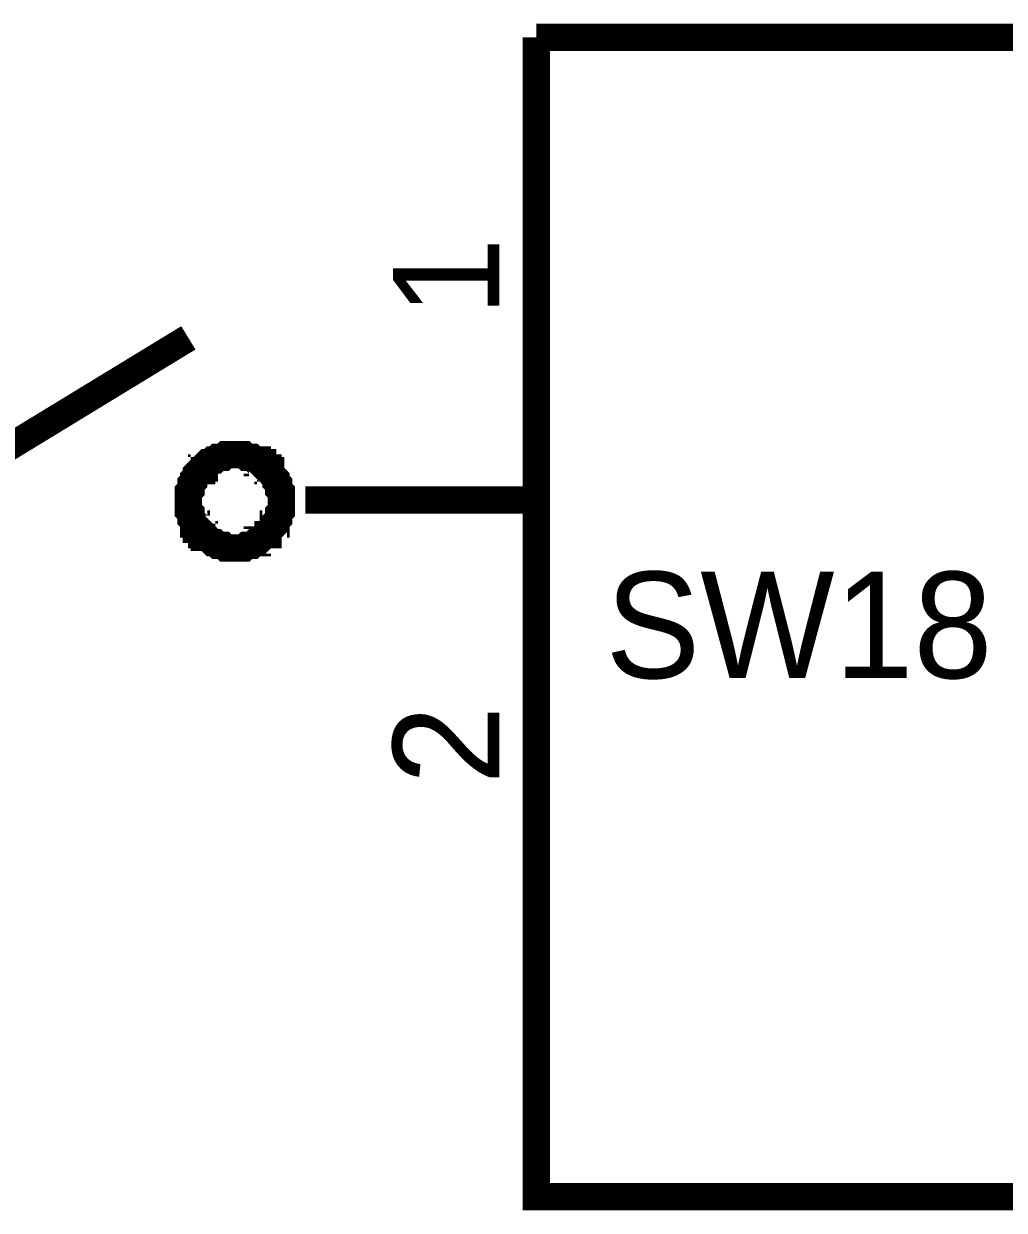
# Model space of a CAD drawing. Header units: inches. Extents: x 0 to 31.5, y 0 to 22.3.
# Drawn here: x 14.98 to 15.403, y 2.793 to 3.306 of the extents above; entities that cross this region are included whole.
import ezdxf

# ---------------------------------------------------------------- set-up
doc = ezdxf.new("R2010")
doc.units = ezdxf.units.IN
doc.header["$MEASUREMENT"] = 0
doc.layers.add('Sheet', color=255, linetype='Continuous')

msp = doc.modelspace()

# ---------------------------------------------------------------- linework, layer by layer
at = {"layer": 'Sheet'}
for points in [[(15.20112, 3.0999, 0.0118, 0.0118, 0), (15.20112, 3.29975, 0.0118, 0.0118, 0)], [(15.20112, 2.89891, 0.0118, 0.0118, 0), (15.20112, 2.79899, 0.0118, 0.0118, 0), (15.50082, 2.79899, 0.0118, 0.0118, 0), (15.50082, 3.29975, 0.0118, 0.0118, 0)], [(15.20112, 3.29975, 0.0118, 0.0118, 0), (15.50082, 3.29975, 0.0118, 0.0118, 0), (15.80052, 3.29975, 0.0118, 0.0118, 0)], [(15.20112, 3.19982, 0.0118, 0.0118, 0), (15.20112, 3.0999, 0.0118, 0.0118, 0)], [(15.20112, 3.19982, 0.0118, 0.0118, 0), (15.20112, 3.13895, 0.0118, 0.0118, 0)], [(14.95079, 3.10909, 0.0118, 0.0118, 0), (15.05069, 3.16996, 0.0118, 0.0118, 0)], [(15.05069, 3.0999, 0.0118, 0.0118, 0), (15.05069, 3.10105, 0.0118, 0.0118, 0), (15.05069, 3.1022, 0.0118, 0.0118, 0), (15.05069, 3.1022, 0.0118, 0.0118, 0), (15.05069, 3.10335, 0.0118, 0.0118, 0), (15.05184, 3.1045, 0.0118, 0.0118, 0), (15.05184, 3.10564, 0.0118, 0.0118, 0), (15.05184, 3.10679, 0.0118, 0.0118, 0), (15.05184, 3.10679, 0.0118, 0.0118, 0), (15.05299, 3.10794, 0.0118, 0.0118, 0), (15.05299, 3.10909, 0.0118, 0.0118, 0), (15.05413, 3.11024, 0.0118, 0.0118, 0), (15.05413, 3.11024, 0.0118, 0.0118, 0), (15.05413, 3.11139, 0.0118, 0.0118, 0), (15.05528, 3.11254, 0.0118, 0.0118, 0), (15.05643, 3.11254, 0.0118, 0.0118, 0), (15.05643, 3.11368, 0.0118, 0.0118, 0), (15.05758, 3.11368, 0.0118, 0.0118, 0), (15.05758, 3.11483, 0.0118, 0.0118, 0), (15.05873, 3.11598, 0.0118, 0.0118, 0), (15.05988, 3.11598, 0.0118, 0.0118, 0), (15.05988, 3.11598, 0.0118, 0.0118, 0), (15.06102, 3.11713, 0.0118, 0.0118, 0), (15.06217, 3.11713, 0.0118, 0.0118, 0), (15.06332, 3.11828, 0.0118, 0.0118, 0), (15.06332, 3.11828, 0.0118, 0.0118, 0), (15.06447, 3.11828, 0.0118, 0.0118, 0), (15.06562, 3.11828, 0.0118, 0.0118, 0), (15.06677, 3.11943, 0.0118, 0.0118, 0), (15.06791, 3.11943, 0.0118, 0.0118, 0), (15.06791, 3.11943, 0.0118, 0.0118, 0), (15.06906, 3.11943, 0.0118, 0.0118, 0), (15.07021, 3.11943, 0.0118, 0.0118, 0)], [(15.07021, 3.11943, 0.0118, 0.0118, 0), (15.07021, 3.11943, 0.0118, 0.0118, 0)], [(15.07021, 3.11943, 0.0118, 0.0118, 0), (15.07136, 3.11943, 0.0118, 0.0118, 0), (15.07251, 3.11943, 0.0118, 0.0118, 0), (15.07365, 3.11943, 0.0118, 0.0118, 0), (15.0748, 3.11943, 0.0118, 0.0118, 0), (15.07595, 3.11828, 0.0118, 0.0118, 0), (15.07595, 3.11828, 0.0118, 0.0118, 0), (15.0771, 3.11828, 0.0118, 0.0118, 0), (15.07825, 3.11828, 0.0118, 0.0118, 0), (15.0794, 3.11713, 0.0118, 0.0118, 0), (15.08054, 3.11713, 0.0118, 0.0118, 0), (15.08054, 3.11598, 0.0118, 0.0118, 0), (15.08169, 3.11598, 0.0118, 0.0118, 0), (15.08284, 3.11598, 0.0118, 0.0118, 0), (15.08284, 3.11483, 0.0118, 0.0118, 0), (15.08399, 3.11368, 0.0118, 0.0118, 0), (15.08514, 3.11368, 0.0118, 0.0118, 0), (15.08514, 3.11254, 0.0118, 0.0118, 0), (15.08629, 3.11254, 0.0118, 0.0118, 0), (15.08629, 3.11139, 0.0118, 0.0118, 0), (15.08743, 3.11024, 0.0118, 0.0118, 0), (15.08743, 3.11024, 0.0118, 0.0118, 0), (15.08858, 3.10909, 0.0118, 0.0118, 0), (15.08858, 3.10794, 0.0118, 0.0118, 0), (15.08973, 3.10679, 0.0118, 0.0118, 0), (15.08973, 3.10679, 0.0118, 0.0118, 0), (15.08973, 3.10564, 0.0118, 0.0118, 0), (15.08973, 3.1045, 0.0118, 0.0118, 0), (15.09088, 3.10335, 0.0118, 0.0118, 0), (15.09088, 3.1022, 0.0118, 0.0118, 0), (15.09088, 3.1022, 0.0118, 0.0118, 0), (15.09088, 3.10105, 0.0118, 0.0118, 0), (15.09088, 3.0999, 0.0118, 0.0118, 0)], [(15.07021, 3.07923, 0.0118, 0.0118, 0), (15.06906, 3.07923, 0.0118, 0.0118, 0), (15.06791, 3.07923, 0.0118, 0.0118, 0), (15.06791, 3.07923, 0.0118, 0.0118, 0), (15.06677, 3.07923, 0.0118, 0.0118, 0), (15.06562, 3.08038, 0.0118, 0.0118, 0), (15.06447, 3.08038, 0.0118, 0.0118, 0), (15.06332, 3.08038, 0.0118, 0.0118, 0), (15.06332, 3.08038, 0.0118, 0.0118, 0), (15.06217, 3.08153, 0.0118, 0.0118, 0), (15.06102, 3.08153, 0.0118, 0.0118, 0), (15.05988, 3.08267, 0.0118, 0.0118, 0), (15.05988, 3.08267, 0.0118, 0.0118, 0), (15.05873, 3.08382, 0.0118, 0.0118, 0), (15.05758, 3.08382, 0.0118, 0.0118, 0), (15.05758, 3.08497, 0.0118, 0.0118, 0), (15.05643, 3.08497, 0.0118, 0.0118, 0), (15.05643, 3.08612, 0.0118, 0.0118, 0), (15.05528, 3.08727, 0.0118, 0.0118, 0), (15.05413, 3.08727, 0.0118, 0.0118, 0), (15.05413, 3.08842, 0.0118, 0.0118, 0), (15.05413, 3.08957, 0.0118, 0.0118, 0), (15.05299, 3.08957, 0.0118, 0.0118, 0), (15.05299, 3.09071, 0.0118, 0.0118, 0), (15.05184, 3.09186, 0.0118, 0.0118, 0), (15.05184, 3.09301, 0.0118, 0.0118, 0), (15.05184, 3.09416, 0.0118, 0.0118, 0), (15.05184, 3.09416, 0.0118, 0.0118, 0), (15.05069, 3.09531, 0.0118, 0.0118, 0), (15.05069, 3.09646, 0.0118, 0.0118, 0), (15.05069, 3.09761, 0.0118, 0.0118, 0), (15.05069, 3.09875, 0.0118, 0.0118, 0), (15.05069, 3.0999, 0.0118, 0.0118, 0)], [(15.05069, 3.0999, 0.0118, 0.0118, 0), (15.05069, 3.0999, 0.0118, 0.0118, 0)], [(15.09088, 3.0999, 0.0118, 0.0118, 0), (15.09088, 3.09875, 0.0118, 0.0118, 0), (15.09088, 3.09761, 0.0118, 0.0118, 0), (15.09088, 3.09646, 0.0118, 0.0118, 0), (15.09088, 3.09531, 0.0118, 0.0118, 0), (15.08973, 3.09416, 0.0118, 0.0118, 0), (15.08973, 3.09416, 0.0118, 0.0118, 0), (15.08973, 3.09301, 0.0118, 0.0118, 0), (15.08973, 3.09186, 0.0118, 0.0118, 0), (15.08858, 3.09071, 0.0118, 0.0118, 0), (15.08858, 3.08957, 0.0118, 0.0118, 0), (15.08743, 3.08957, 0.0118, 0.0118, 0), (15.08743, 3.08842, 0.0118, 0.0118, 0), (15.08629, 3.08727, 0.0118, 0.0118, 0), (15.08629, 3.08727, 0.0118, 0.0118, 0), (15.08514, 3.08612, 0.0118, 0.0118, 0), (15.08514, 3.08497, 0.0118, 0.0118, 0), (15.08399, 3.08497, 0.0118, 0.0118, 0), (15.08284, 3.08382, 0.0118, 0.0118, 0), (15.08284, 3.08382, 0.0118, 0.0118, 0), (15.08169, 3.08267, 0.0118, 0.0118, 0), (15.08054, 3.08267, 0.0118, 0.0118, 0), (15.08054, 3.08153, 0.0118, 0.0118, 0), (15.0794, 3.08153, 0.0118, 0.0118, 0), (15.07825, 3.08038, 0.0118, 0.0118, 0), (15.0771, 3.08038, 0.0118, 0.0118, 0), (15.07595, 3.08038, 0.0118, 0.0118, 0), (15.07595, 3.08038, 0.0118, 0.0118, 0), (15.0748, 3.07923, 0.0118, 0.0118, 0), (15.07365, 3.07923, 0.0118, 0.0118, 0), (15.07251, 3.07923, 0.0118, 0.0118, 0), (15.07136, 3.07923, 0.0118, 0.0118, 0), (15.07021, 3.07923, 0.0118, 0.0118, 0)], [(15.09088, 3.0999, 0.0118, 0.0118, 0), (15.09088, 3.0999, 0.0118, 0.0118, 0), (15.09088, 3.0999, 0.0118, 0.0118, 0), (15.09088, 3.0999, 0.0118, 0.0118, 0), (15.09088, 3.0999, 0.0118, 0.0118, 0), (15.09088, 3.0999, 0.0118, 0.0118, 0), (15.09088, 3.0999, 0.0118, 0.0118, 0), (15.09088, 3.0999, 0.0118, 0.0118, 0), (15.09088, 3.0999, 0.0118, 0.0118, 0), (15.09088, 3.0999, 0.0118, 0.0118, 0), (15.09088, 3.0999, 0.0118, 0.0118, 0), (15.09088, 3.0999, 0.0118, 0.0118, 0), (15.09088, 3.0999, 0.0118, 0.0118, 0), (15.09088, 3.0999, 0.0118, 0.0118, 0), (15.09088, 3.0999, 0.0118, 0.0118, 0), (15.09088, 3.0999, 0.0118, 0.0118, 0), (15.09088, 3.0999, 0.0118, 0.0118, 0), (15.09088, 3.0999, 0.0118, 0.0118, 0), (15.09088, 3.0999, 0.0118, 0.0118, 0), (15.09088, 3.0999, 0.0118, 0.0118, 0), (15.09088, 3.0999, 0.0118, 0.0118, 0), (15.09088, 3.0999, 0.0118, 0.0118, 0), (15.09088, 3.0999, 0.0118, 0.0118, 0), (15.09088, 3.0999, 0.0118, 0.0118, 0), (15.09088, 3.0999, 0.0118, 0.0118, 0), (15.09088, 3.0999, 0.0118, 0.0118, 0), (15.09088, 3.0999, 0.0118, 0.0118, 0), (15.09088, 3.0999, 0.0118, 0.0118, 0), (15.09088, 3.0999, 0.0118, 0.0118, 0), (15.09088, 3.0999, 0.0118, 0.0118, 0), (15.09088, 3.0999, 0.0118, 0.0118, 0), (15.09088, 3.0999, 0.0118, 0.0118, 0), (15.09088, 3.0999, 0.0118, 0.0118, 0)], [(15.09088, 3.0999, 0.0118, 0.0118, 0), (15.09088, 3.0999, 0.0118, 0.0118, 0)], [(15.20112, 3.0999, 0.0118, 0.0118, 0), (15.10121, 3.0999, 0.0118, 0.0118, 0)], [(15.20112, 3.0999, 0.0118, 0.0118, 0), (15.20112, 2.89891, 0.0118, 0.0118, 0)], [(15.20112, 2.99998, 0.0118, 0.0118, 0), (15.20112, 3.0999, 0.0118, 0.0118, 0)], [(15.20112, 2.99998, 0.0118, 0.0118, 0), (15.20112, 3.0597, 0.0118, 0.0118, 0)]]:
    msp.add_lwpolyline(points, format="xyseb", dxfattribs=at)

# ---------------------------------------------------------------- texts
for s, p in [('1', (15.18504, 3.17915)), ('2', (15.18504, 2.97701))]:
    msp.add_text(s, height=0.04594, rotation=90, dxfattribs=at).set_placement(p)
msp.add_text('SW18', height=0.045941, dxfattribs=at).set_placement((15.23097, 3.02295))

doc.saveas('drawing.dxf')
